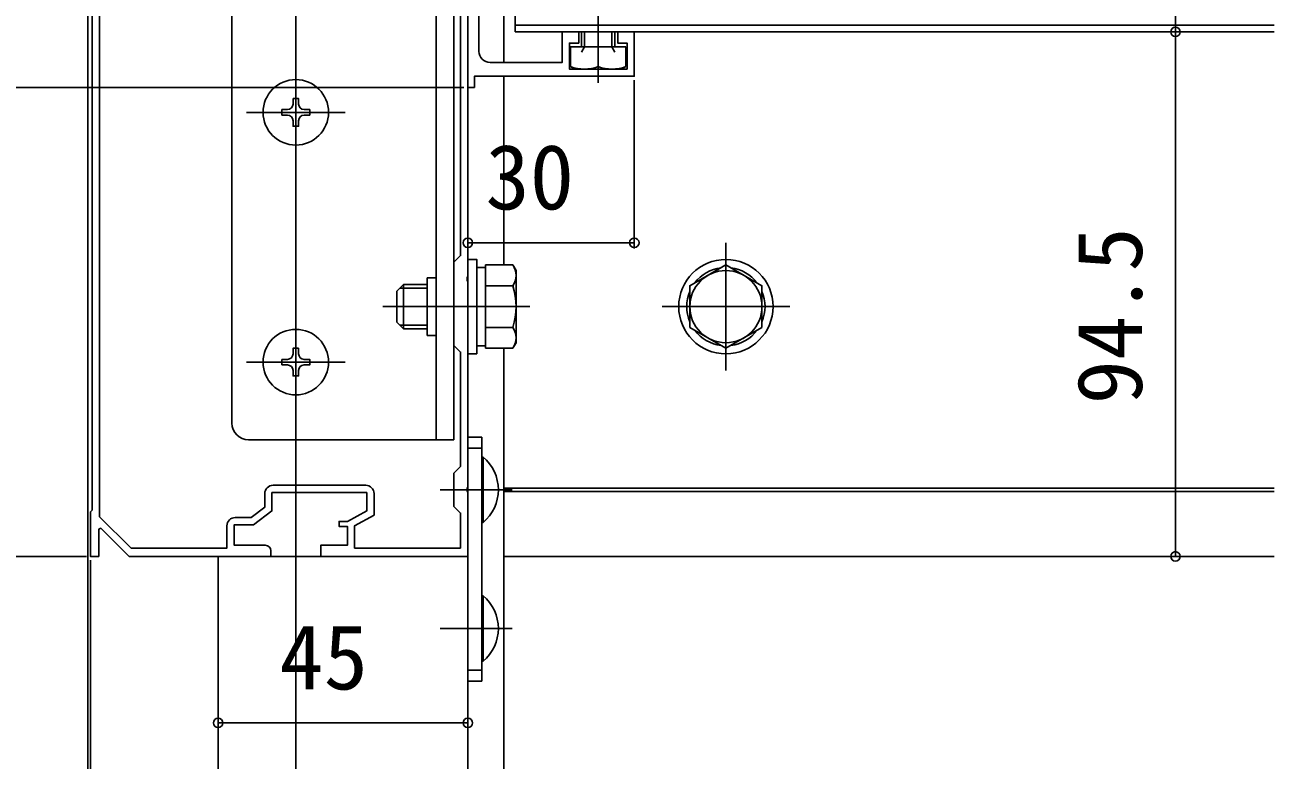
# Model space of a CAD drawing. Units: millimetres, scale not verified. Extents: x -700 to 700, y -1044 to 1037.
# Drawn here: x -299.3 to -74.2, y -105 to 27.5 of the extents above; entities that cross this region are included whole.
import ezdxf
from ezdxf.enums import TextEntityAlignment as Align

# ---------------------------------------------------------------- set-up
doc = ezdxf.new("R2010")
doc.units = ezdxf.units.MM
doc.header["$LTSCALE"] = 6
for name, color, linetype in [('0-3_YKK_11', 7, 'Continuous'), ('0-4_YKK_12', 2, 'Continuous'), ('0-5_YKK_13', 4, 'Continuous'), ('0-6_YKK_D', 6, 'Continuous')]:
    doc.layers.add(name, color=color, linetype=linetype)
doc.styles.add('ＭＳ ゴシック', font='')
doc.styles.get('ＭＳ ゴシック').set_extended_font_data('MS Gothic')

msp = doc.modelspace()

# ---------------------------------------------------------------- linework, layer by layer
at = {"layer": '0-3_YKK_11'}
msp.add_line((-237.9, -55.481), (-254.6, -55.481), dxfattribs=at)
for points in [[(-217.5, 22.719), (-217.5, 46.26), (-217.62, 46.444), (-217.62, 46.994), (-217.5, 47.177), (-217.5, 62.26), (-217.62, 62.444), (-217.62, 62.994), (-217.5, 63.177), (-217.5, 70.219), (-213, 70.219), (-213, 84.26), (-213.12, 84.444), (-213.12, 84.994), (-213, 85.177), (-213, 108.219), (-213.5, 108.219)], [(-285.9, -61.139), (-285.9, 75.419)], [(-287.2, 73.419), (-287.2, -59.981), (-287.5, -60.281), (-287.5, -68.281), (-286, -68.281), (-286, -63.382), (-285.632, -63.227), (-280.5, -68.281), (-255, -68.281), (-255, -67.281)], [(-219.5, 71.719), (-219.5, 16.219), (-218.3, 16.219), (-218.3, 18.219), (-189.5, 18.219), (-189.5, 26.219), (-192.5, 26.219), (-192.5, 24.219), (-190.8, 24.219), (-190.8, 19.519), (-201.2, 19.519), (-201.2, 24.219), (-199.5, 24.219), (-199.5, 26.219), (-202.5, 26.219), (-202.5, 20.719), (-215.5, 20.719)], [(-256, -66.281), (-261.6, -66.281), (-261.6, -62.581), (-258.1, -62.581), (-254.8, -60.081), (-254.8, -56.781), (-237.7, -56.781), (-237.7, -60.081), (-241.2, -61.981), (-242.7, -61.981), (-242.7, -62.881), (-241.2, -62.881), (-241.2, -66.281), (-246, -66.281), (-246, -68.281), (-219.5, -68.281), (-219.5, -56.74), (-219.62, -56.556), (-219.62, -56.006), (-219.5, -55.823), (-219.5, -18.74), (-219.62, -18.556), (-219.62, -18.006), (-219.5, -17.823), (-219.5, 46.26)], [(-220.8, 38.519), (-220.8, -14.081), (-222, -15.281), (-222, -30.281), (-220.8, -31.481), (-220.8, -52.081), (-222, -53.281), (-222, -59.281), (-220.8, -60.481), (-220.8, -66.781)], [(-256.1, -56.981), (-256.1, -59.435), (-258.537, -61.281), (-261.4, -61.281)], [(-220.8, -66.781), (-239.9, -66.781), (-239.9, -62.755), (-236.4, -60.855), (-236.4, -56.981)], [(-262.9, -62.781), (-262.9, -66.781), (-280.171, -66.781), (-285.9, -61.139)]]:
    msp.add_lwpolyline(points, dxfattribs=at)
for centre, radius, start, end in [((-215.5, 22.719), 2, 180.00001, 269.99999), ((-254.6, -56.981), 1.5, 90.00001, 179.99999), ((-237.9, -56.981), 1.5, 0.00001, 89.99999), ((-261.4, -62.781), 1.5, 90.00001, 179.99999), ((-256, -67.281), 1, 0.00001, 89.99999)]:
    msp.add_arc(centre, radius, start, end, dxfattribs=at)
at = {"layer": '0-4_YKK_12'}
for p, q in [((-250.5, -224.281), (-250.5, 273.514)), ((-288, 89.519), (-288, -223.281)), ((-211, 76.219), (-211, 26.219)), ((-196, 42.019), (-196, 17.019)), ((-213, 39.213), (-213, 20.719)), ((-74.233, 27.419), (-211, 27.419)), ((-213, 26.219), (-213, 20.719)), ((-74.233, 26.219), (-211, 26.219)), ((-213, 18.219), (-213, -15.776)), ((-213, 18.219), (-213, -15.776)), ((-241.6, 11.719), (-259.4, 11.719)), ((-173, -11.781), (-173, -34.781)), ((-234.8, -23.281), (-208.3, -23.281)), ((-161.5, -23.281), (-184.5, -23.281)), ((-213, -30.787), (-213, -223.281)), ((-213, -30.787), (-213, -68.281)), ((-241.6, -33.281), (-259.4, -33.281)), ((-213, -55.981), (-74.233, -55.981)), ((-211.504, -56.281), (-224.5, -56.281)), ((-213, -56.581), (-74.233, -56.581)), ((-264.5, -68.281), (-264.5, -223.281)), ((-264.5, -68.281), (-219.5, -68.281)), ((-219.5, -68.281), (-219.5, -223.281)), ((-213, -68.281), (-74.234, -68.281)), ((-211.504, -81.281), (-224.5, -81.281))]:
    msp.add_line(p, q, dxfattribs=at)
at = {"layer": '0-5_YKK_13'}
for p, q in [((-262, -44.281), (-262, 67.719)), ((-225.2, 60.219), (-225.2, -47.281)), ((-222, 44.219), (-222, -47.281)), ((-199, 23.519), (-199, 26.219)), ((-198.46, 26.219), (-198.46, 23.519)), ((-193.54, 26.219), (-193.54, 23.519)), ((-193, 26.219), (-193, 23.519)), ((-191, 23.519), (-201, 23.519)), ((-201, 19.969), (-201, 23.519)), ((-193, 23.519), (-199, 23.519)), ((-198.46, 23.519), (-199, 22.583)), ((-196, 23.519), (-196, 19.965)), ((-193.54, 23.519), (-193, 22.583)), ((-191, 19.969), (-191, 23.519)), ((-200.227, 19.522), (-201, 19.969)), ((-191.78, 19.519), (-200.221, 19.519)), ((-191.774, 19.522), (-191, 19.969)), ((-251, 13.219), (-251, 14.219)), ((-253, 12.219), (-252, 12.219)), ((-253, 11.219), (-253, 12.219)), ((-252, 11.219), (-253, 11.219)), ((-248, 11.219), (-249, 11.219)), ((-216.3, -16.231), (-217.9, -16.231)), ((-216.3, -30.787), (-216.3, -15.776)), ((-216.3, -15.776), (-211.381, -15.776)), ((-210.8, -16.781), (-211.381, -15.776)), ((-210.8, -29.781), (-210.8, -16.781)), ((-232.3, -20.481), (-231.1, -19.281)), ((-231.748, -19.929), (-226.8, -19.929)), ((-226.8, -19.281), (-231.1, -19.281)), ((-231.1, -19.281), (-231.1, -27.281)), ((-226.8, -18.081), (-226.8, -28.481)), ((-226.8, -18.081), (-225.2, -18.081)), ((-216.3, -27.281), (-216.3, -19.281)), ((-216.3, -19.528), (-211.381, -19.528)), ((-232.3, -20.481), (-232.3, -26.081)), ((-232.3, -26.081), (-231.1, -27.281)), ((-231.748, -26.633), (-226.8, -26.633)), ((-231.1, -27.281), (-226.8, -27.281)), ((-226.8, -28.481), (-225.2, -28.481)), ((-216.3, -27.034), (-211.381, -27.034)), ((-250, -30.781), (-250, -31.781)), ((-217.9, -30.331), (-216.3, -30.331)), ((-216.3, -30.787), (-211.381, -30.787)), ((-210.8, -29.781), (-211.381, -30.787)), ((-253, -32.781), (-252, -32.781)), ((-253, -33.781), (-253, -32.781)), ((-252, -33.781), (-253, -33.781)), ((-219.5, -46.781), (-217, -46.781)), ((-219.5, -46.781), (-219.5, -90.781)), ((-217, -46.781), (-217, -90.781)), ((-222, -47.281), (-259, -47.281)), ((-219.5, -48.781), (-217, -48.781)), ((-217, -50.381), (-217, -62.181)), ((-216.753, -50.381), (-217, -50.381)), ((-216.753, -62.181), (-216.753, -50.381)), ((-216.753, -62.181), (-217, -62.181)), ((-217, -75.381), (-217, -87.181)), ((-216.753, -75.381), (-217, -75.381)), ((-216.753, -87.181), (-216.753, -75.381)), ((-216.753, -87.181), (-217, -87.181)), ((-219.5, -88.781), (-217, -88.781)), ((-219.5, -90.781), (-217, -90.781))]:
    msp.add_line(p, q, dxfattribs=at)
for points in [[(-251, 14.219), (-250, 14.219), (-250, 13.219)], [(-249, 12.219), (-248, 12.219), (-248, 11.219)], [(-250, 10.219), (-250, 9.219), (-251, 9.219), (-251, 10.219)], [(-251, -31.781), (-251, -30.781), (-250, -30.781)], [(-249, -32.781), (-248, -32.781), (-248, -33.781), (-249, -33.781)], [(-250, -34.781), (-250, -35.781), (-251, -35.781), (-251, -34.781)]]:
    msp.add_lwpolyline(points, dxfattribs=at)
for points in [[(-219.5, -14.781), (-219.5, -31.781), (-217.9, -31.781), (-217.9, -14.781)], [(-173, -15.776), (-179.5, -19.528), (-179.5, -27.034), (-173, -30.787), (-166.5, -27.034), (-166.5, -19.528)], [(-173, -15.776), (-179.5, -19.528), (-179.5, -27.034), (-173, -30.787), (-166.5, -27.034), (-166.5, -19.528)]]:
    msp.add_lwpolyline(points, close=True, dxfattribs=at)
for centre, radius in [((-250.5, 11.719), 5.9), ((-173, -23.281), 8.5), ((-173, -23.281), 8.5), ((-173, -23.281), 6.5), ((-173, -23.281), 6.5), ((-250.5, -33.281), 5.9)]:
    msp.add_circle(centre, radius, dxfattribs=at)
for centre, radius, start, end in [((-198.5, 26.688), 7.169, 249.59205, 290.40795), ((-193.5, 26.688), 7.169, 249.59205, 290.40795), ((-252, 13.219), 1, 270, 0), ((-249, 13.219), 1, 180, 270), ((-252, 10.219), 1, 0, 90), ((-249, 10.219), 1, 90, 180), ((-214.123, -17.652), 3.323, 325.61575, 34.38425), ((-173, -23.281), 7.05, 97.21814, 142.78186), ((-173, -23.281), 7.05, 97.21814, 142.78186), ((-173, -23.281), 7.05, 37.21814, 82.78186), ((-173, -23.281), 7.05, 37.21814, 82.78186), ((-223.22, -23.281), 12.419, 342.41205, 17.58795), ((-173, -23.281), 7.05, 157.21814, 202.78186), ((-173, -23.281), 7.05, 157.21814, 202.78186), ((-173, -23.281), 7.05, 337.21814, 22.78186), ((-173, -23.281), 7.05, 337.21814, 22.78186), ((-214.123, -28.91), 3.323, 325.61575, 34.38425), ((-173, -23.281), 7.05, 217.21814, 262.78186), ((-173, -23.281), 7.05, 217.21814, 262.78186), ((-173, -23.281), 7.05, 277.21814, 322.78186), ((-173, -23.281), 7.05, 277.21814, 322.78186), ((-252, -31.781), 1, 270, 0), ((-249, -31.781), 1, 180, 270), ((-252, -34.781), 1, 0, 90), ((-249, -34.781), 1, 90, 180), ((-259, -44.281), 3, 180, 270), ((-221.7, -56.281), 7.7, 309.98312, 50.01688), ((-221.7, -81.281), 7.7, 309.98312, 50.01688)]:
    msp.add_arc(centre, radius, start, end, dxfattribs=at)
at = {"layer": '0-6_YKK_D'}
for p, q in [((-92, 81.219), (-92, 26.219)), ((-92, 26.219), (-92, -68.281)), ((-220.2, 16.219), (-314, 16.219)), ((-189.5, 17.519), (-189.5, -12.781)), ((-219.5, 15.519), (-219.5, -12.781)), ((-219.5, -11.781), (-189.5, -11.781)), ((-288.2, -68.281), (-447, -68.281)), ((-287.5, -68.981), (-287.5, -129.281)), ((-264.5, -69.281), (-264.5, -99.281)), ((-219.5, -68.981), (-219.5, -129.281)), ((-219.5, -69.281), (-219.5, -99.281)), ((-264.5, -98.281), (-219.5, -98.281))]:
    msp.add_line(p, q, dxfattribs=at)
for centre in [(-92, 26.219), (-92, 26.219), (-219.5, -11.781), (-189.5, -11.781), (-92, -68.281), (-264.5, -98.281), (-219.5, -98.281)]:
    msp.add_circle(centre, 0.85, dxfattribs=at)

# ---------------------------------------------------------------- texts
at = {"layer": '0-6_YKK_D', "style": 'ＭＳ ゴシック'}
for s, p in [('30', (-216.319, -9.281)), ('45', (-253.455, -95.781))]:
    msp.add_text(s, height=11.73, dxfattribs=at).set_placement(p, align=Align.BOTTOM_LEFT)
msp.add_text('94.5', height=11.73, rotation=90, dxfattribs=at).set_placement((-94.5, -40.895), align=Align.BOTTOM_LEFT)

doc.saveas('drawing.dxf')
